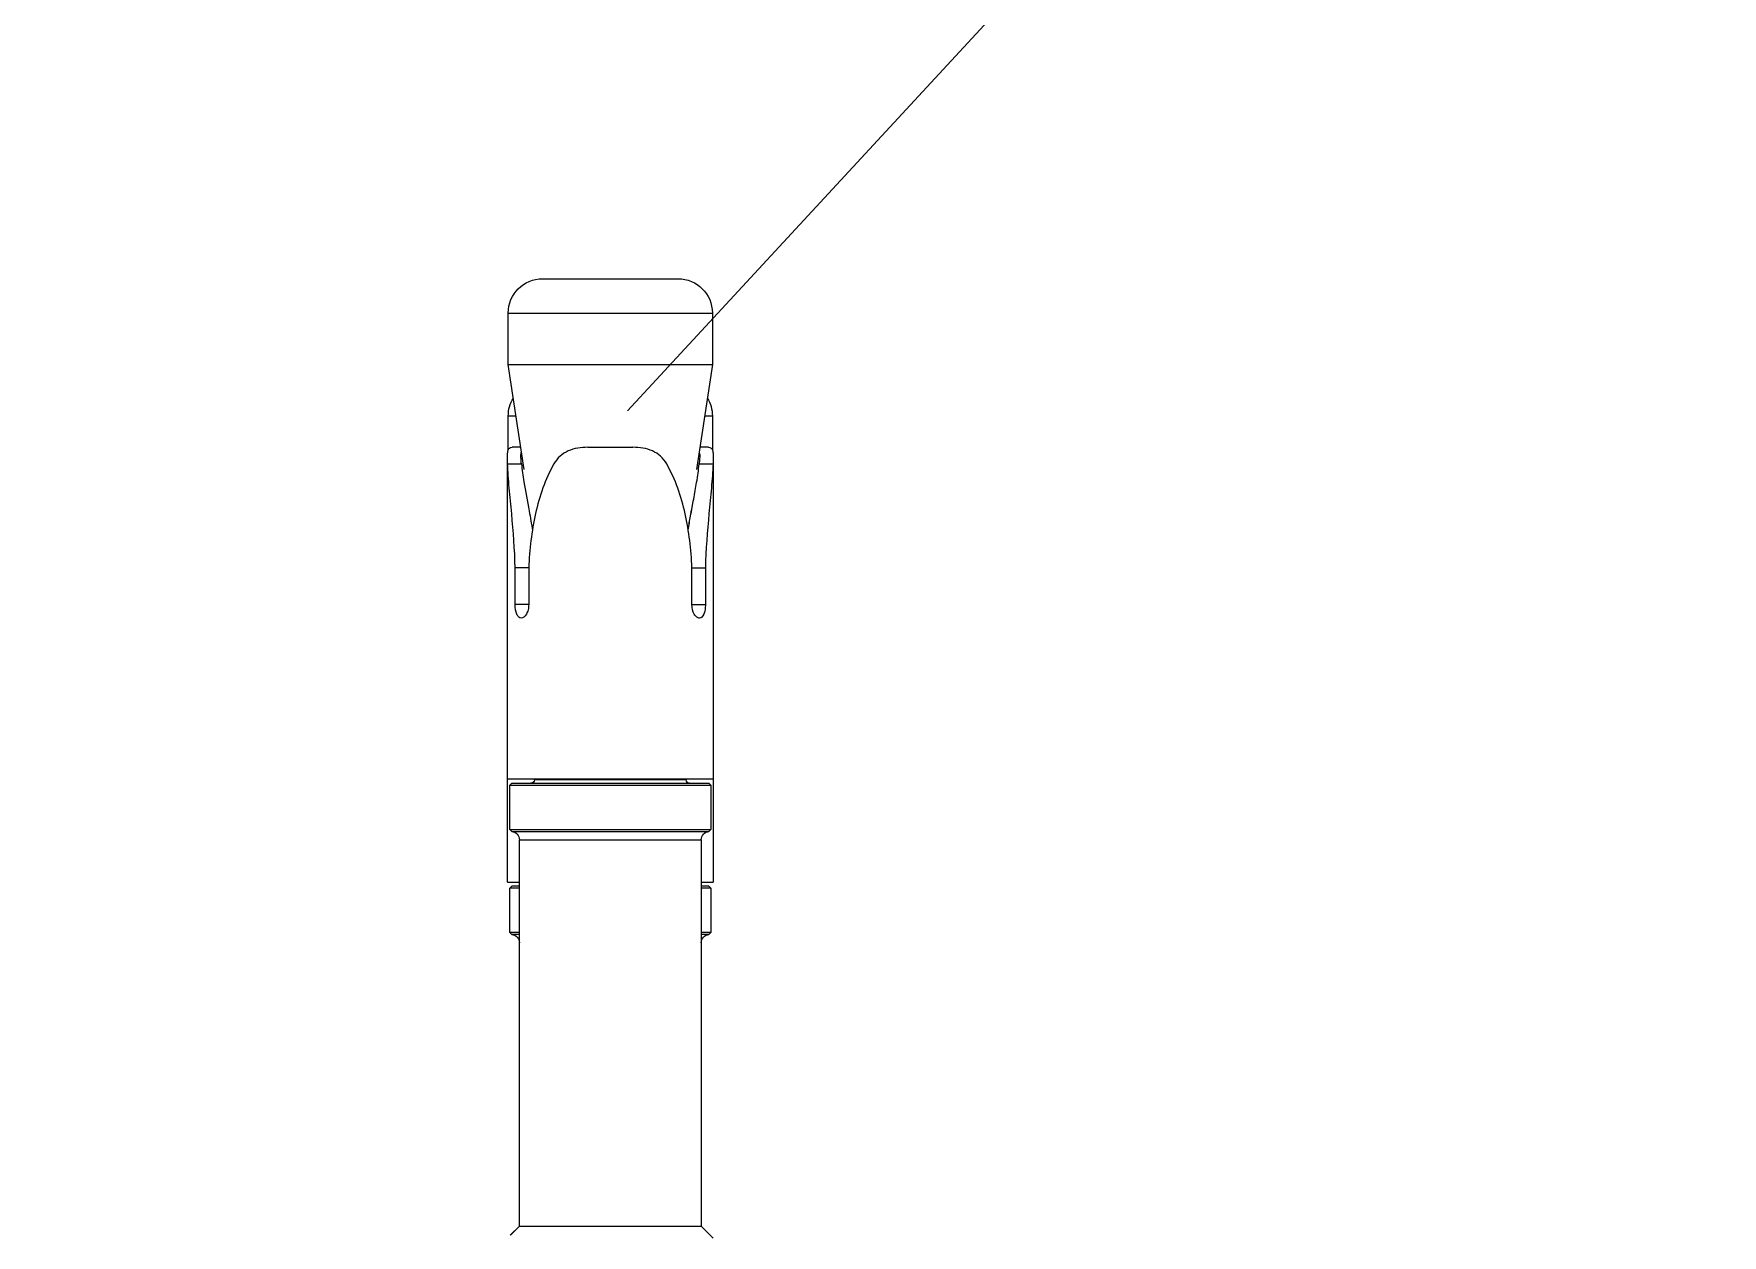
# Model space of a CAD drawing. Extents: x -976302 to -776254, y 5665 to 231437.
# Drawn here: x -798685.6 to -798190.3, y 82214.6 to 82566.8 of the extents above; entities that cross this region are included whole.
import ezdxf

# ---------------------------------------------------------------- set-up
doc = ezdxf.new("R2010")
doc.units = 0
doc.header["$LTSCALE"] = 1000
doc.header["$MEASUREMENT"] = 0
doc.layers.add('22', color=7, linetype='Continuous')
doc.styles.get("Standard").update_dxf_attribs({"font": 'gbenor.shx', "bigfont": 'gbcbig.shx'})
doc.dimstyles.get("Standard").update_dxf_attribs({"dimscale": 100, "dimtxt": 3.5, "dimasz": 1, "dimexe": 2.5, "dimexo": 3, "dimgap": 1.5, "dimtad": 1, "dimdec": 0, "dimzin": 0, "dimdsep": 46, "dimtxsty": 'Standard', "dimblk": 'ARCHTICK', "dimcen": 0.09, "dimadec": 0, "dimazin": 0, "dimtfac": 1, "dimtdec": 0, "dimtix": 1, "dimtmove": 2, "dimatfit": 3, "dimfxl": 1, "dimtolj": 1, "dimtzin": 0, "dimarcsym": 0})

# ---------------------------------------------------------------- blocks, each defined once
blk = doc.blocks.new('*U19')
at = {"color": 7, "linetype": 'Continuous', "lineweight": 15}
for p, q in [((-15787.376, -17236.385), (-15791.297, -17236.385)), ((-15783.455, -17236.385), (-15787.376, -17236.385)), ((-15793.283, -17238.371), (-15793.283, -17241.349)), ((-15793.283, -17238.371), (-15793.283, -17241.349)), ((-15781.469, -17241.349), (-15781.469, -17238.371)), ((-15781.469, -17241.349), (-15781.469, -17238.371)), ((-15793.283, -17241.349), (-15792.356, -17247.428)), ((-15793.283, -17241.349), (-15792.356, -17247.428)), ((-15787.376, -17241.349), (-15793.283, -17241.349)), ((-15781.469, -17241.349), (-15787.376, -17241.349)), ((-15782.396, -17247.428), (-15781.469, -17241.349)), ((-15782.396, -17247.428), (-15781.469, -17241.349)), ((-15793.283, -17244.329), (-15793.283, -17246.298)), ((-15793.283, -17244.329), (-15793.283, -17246.298)), ((-15781.469, -17246.303), (-15781.469, -17244.329)), ((-15781.469, -17246.303), (-15781.469, -17244.329)), ((-15793.332, -17246.73), (-15793.332, -17265.324)), ((-15793.332, -17246.73), (-15793.332, -17265.324)), ((-15793.061, -17246.139), (-15792.552, -17246.139)), ((-15786.073, -17246.139), (-15788.679, -17246.139)), ((-15782.2, -17246.139), (-15781.691, -17246.139)), ((-15781.42, -17265.324), (-15781.42, -17246.751)), ((-15781.42, -17265.324), (-15781.42, -17246.751)), ((-15792.52, -17247.099), (-15793.323, -17247.099)), ((-15781.429, -17247.099), (-15782.232, -17247.099)), ((-15793.333, -17252.709), (-15793.333, -17271.282)), ((-15793.333, -17252.709), (-15793.333, -17271.282)), ((-15792.881, -17253.113), (-15792.881, -17255.239)), ((-15792.099, -17253.113), (-15792.881, -17253.113)), ((-15792.099, -17255.239), (-15792.099, -17253.113)), ((-15782.653, -17253.113), (-15782.653, -17255.239)), ((-15782.653, -17253.113), (-15781.871, -17253.113)), ((-15781.871, -17255.239), (-15781.871, -17253.113)), ((-15793.332, -17265.324), (-15781.42, -17265.324)), ((-15791.769, -17265.324), (-15791.769, -17265.373)), ((-15791.769, -17265.324), (-15791.769, -17265.373)), ((-15782.983, -17265.373), (-15782.983, -17265.324)), ((-15782.983, -17265.373), (-15782.983, -17265.324)), ((-15781.42, -17271.282), (-15781.42, -17265.324)), ((-15781.42, -17271.282), (-15781.42, -17265.324)), ((-15793.084, -17265.572), (-15793.184, -17265.671)), ((-15793.084, -17265.572), (-15793.184, -17265.671)), ((-15793.184, -17265.671), (-15793.184, -17268.252)), ((-15793.184, -17265.671), (-15793.184, -17268.252)), ((-15787.376, -17265.671), (-15793.184, -17265.671)), ((-15787.376, -17265.572), (-15793.084, -17265.572)), ((-15781.668, -17265.572), (-15787.376, -17265.572)), ((-15781.569, -17265.671), (-15787.376, -17265.671)), ((-15781.569, -17265.671), (-15781.668, -17265.572)), ((-15781.569, -17265.671), (-15781.668, -17265.572)), ((-15781.569, -17268.252), (-15781.569, -17265.671)), ((-15781.569, -17268.252), (-15781.569, -17265.671)), ((-15793.184, -17268.252), (-15793.084, -17268.351)), ((-15793.184, -17268.252), (-15793.084, -17268.351)), ((-15787.376, -17268.252), (-15793.184, -17268.252)), ((-15787.376, -17268.351), (-15793.084, -17268.351)), ((-15781.569, -17268.252), (-15787.376, -17268.252)), ((-15781.668, -17268.351), (-15787.376, -17268.351)), ((-15781.668, -17268.351), (-15781.569, -17268.252)), ((-15781.668, -17268.351), (-15781.569, -17268.252)), ((-15792.638, -17268.848), (-15792.638, -17291.184)), ((-15792.638, -17268.848), (-15792.638, -17291.184)), ((-15782.115, -17291.184), (-15782.115, -17268.848)), ((-15782.115, -17291.184), (-15782.115, -17268.848)), ((-15792.638, -17271.282), (-15793.333, -17271.282)), ((-15781.42, -17271.282), (-15782.115, -17271.282)), ((-15793.084, -17271.53), (-15793.184, -17271.629)), ((-15793.084, -17271.53), (-15793.184, -17271.629)), ((-15793.184, -17271.629), (-15793.184, -17274.211)), ((-15793.184, -17271.629), (-15793.184, -17274.211)), ((-15793.184, -17271.629), (-15792.638, -17271.629)), ((-15793.084, -17271.53), (-15792.638, -17271.53)), ((-15782.115, -17271.53), (-15781.668, -17271.53)), ((-15782.115, -17271.629), (-15781.569, -17271.629)), ((-15781.569, -17271.629), (-15781.668, -17271.53)), ((-15781.569, -17271.629), (-15781.668, -17271.53)), ((-15781.569, -17274.211), (-15781.569, -17271.629)), ((-15781.569, -17274.211), (-15781.569, -17271.629)), ((-15793.184, -17274.211), (-15793.084, -17274.31)), ((-15793.184, -17274.211), (-15793.084, -17274.31)), ((-15793.184, -17274.211), (-15792.638, -17274.211)), ((-15782.115, -17274.211), (-15781.569, -17274.211)), ((-15781.668, -17274.31), (-15781.569, -17274.211)), ((-15781.668, -17274.31), (-15781.569, -17274.211)), ((-15793.084, -17274.31), (-15792.638, -17274.31)), ((-15792.638, -17274.806), (-15792.638, -17291.184)), ((-15792.638, -17274.806), (-15792.638, -17291.184)), ((-15782.115, -17274.31), (-15781.668, -17274.31)), ((-15792.638, -17291.184), (-15793.332, -17291.879)), ((-15792.638, -17291.184), (-15793.332, -17291.879)), ((-15787.376, -17291.184), (-15792.638, -17291.184)), ((-15782.115, -17291.184), (-15787.376, -17291.184)), ((-15781.599, -17291.7), (-15782.115, -17291.184)), ((-15781.588, -17291.711), (-15782.115, -17291.184))]:
    blk.add_line(p, q, dxfattribs=at)
at = {"color": 8, "linetype": 'Continuous', "lineweight": 15}
for p, q in [((-15787.376, -17238.371), (-15793.283, -17238.371)), ((-15781.469, -17238.371), (-15787.376, -17238.371)), ((-15793.283, -17244.329), (-15792.828, -17244.329)), ((-15781.924, -17244.329), (-15781.469, -17244.329)), ((-15792.099, -17255.239), (-15792.881, -17255.239)), ((-15782.653, -17255.239), (-15781.871, -17255.239)), ((-15791.769, -17265.373), (-15787.376, -17265.373)), ((-15787.376, -17265.373), (-15782.983, -17265.373)), ((-15787.376, -17268.848), (-15792.638, -17268.848)), ((-15782.115, -17268.848), (-15787.376, -17268.848))]:
    blk.add_line(p, q, dxfattribs=at)
at = {"color": 7, "linetype": 'Continuous', "lineweight": 15}
for centre, radius, start, end in [((-15791.297, -17238.371), 1.985, 90, 180), ((-15783.455, -17238.371), 1.985, 0, 90), ((-15791.297, -17244.329), 1.985, 148.33349, 180), ((-15783.455, -17244.329), 1.985, 360, 31.65925), ((-15791.967, -17265.373), 0.199, 270, 0), ((-15782.785, -17265.373), 0.199, 180, 270), ((-15793.139, -17268.85), 0.501, 0.24178, 83.73264), ((-15781.613, -17268.85), 0.501, 96.26736, 179.75822), ((-15793.139, -17274.808), 0.501, 0.24178, 83.73264), ((-15781.613, -17274.808), 0.501, 96.26736, 179.75822)]:
    blk.add_arc(centre, radius, start, end, dxfattribs=at)
for points, knots in [([(-15793.061, -17246.139), (-15793.122, -17246.139), (-15793.172, -17246.153), (-15793.252, -17246.22), (-15793.282, -17246.274), (-15793.321, -17246.428), (-15793.33, -17246.529), (-15793.334, -17246.781), (-15793.329, -17246.928), (-15793.323, -17247.099)], [0, 0, 0, 0, 0.25, 0.25, 0.5, 0.5, 0.75, 0.75, 1, 1, 1, 1]), ([(-15793.061, -17246.139), (-15793.122, -17246.139), (-15793.172, -17246.153), (-15793.252, -17246.22), (-15793.282, -17246.274), (-15793.321, -17246.428), (-15793.33, -17246.529), (-15793.334, -17246.781), (-15793.329, -17246.928), (-15793.323, -17247.099)], [0, 0, 0, 0, 0.25, 0.25, 0.5, 0.5, 0.75, 0.75, 1, 1, 1, 1]), ([(-15792.509, -17246.425), (-15792.519, -17246.446), (-15792.568, -17246.545), (-15792.548, -17246.803), (-15792.525, -17247.045), (-15792.52, -17247.099)], [0, 0, 0, 0, 0.176064, 0.81645, 1, 1, 1, 1]), ([(-15792.509, -17246.425), (-15792.519, -17246.446), (-15792.568, -17246.545), (-15792.548, -17246.803), (-15792.525, -17247.045), (-15792.52, -17247.099)], [0, 0, 0, 0, 0.176064, 0.81645, 1, 1, 1, 1]), ([(-15790.641, -17247.099), (-15790.544, -17246.928), (-15790.426, -17246.781), (-15790.144, -17246.529), (-15789.985, -17246.428), (-15789.64, -17246.274), (-15789.455, -17246.221), (-15789.076, -17246.154), (-15788.879, -17246.139), (-15788.679, -17246.139)], [0, 0, 0, 0, 0.25, 0.25, 0.5, 0.5, 0.75, 0.75, 1, 1, 1, 1]), ([(-15790.641, -17247.099), (-15790.544, -17246.928), (-15790.426, -17246.781), (-15790.144, -17246.529), (-15789.985, -17246.428), (-15789.64, -17246.274), (-15789.455, -17246.221), (-15789.076, -17246.154), (-15788.879, -17246.139), (-15788.679, -17246.139)], [0, 0, 0, 0, 0.25, 0.25, 0.5, 0.5, 0.75, 0.75, 1, 1, 1, 1]), ([(-15786.073, -17246.139), (-15785.873, -17246.139), (-15785.678, -17246.153), (-15785.299, -17246.22), (-15785.113, -17246.274), (-15784.768, -17246.428), (-15784.608, -17246.529), (-15784.327, -17246.781), (-15784.208, -17246.928), (-15784.111, -17247.099)], [0, 0, 0, 0, 0.25, 0.25, 0.5, 0.5, 0.75, 0.75, 1, 1, 1, 1]), ([(-15786.073, -17246.139), (-15785.873, -17246.139), (-15785.678, -17246.153), (-15785.299, -17246.22), (-15785.113, -17246.274), (-15784.768, -17246.428), (-15784.608, -17246.529), (-15784.327, -17246.781), (-15784.208, -17246.928), (-15784.111, -17247.099)], [0, 0, 0, 0, 0.25, 0.25, 0.5, 0.5, 0.75, 0.75, 1, 1, 1, 1]), ([(-15782.232, -17247.099), (-15782.224, -17247.018), (-15782.208, -17246.854), (-15782.202, -17246.652), (-15782.209, -17246.496), (-15782.23, -17246.425), (-15782.239, -17246.395)], [0, 0, 0, 0, 0.26471, 0.537899, 0.802448, 1, 1, 1, 1]), ([(-15782.232, -17247.099), (-15782.224, -17247.018), (-15782.208, -17246.854), (-15782.202, -17246.652), (-15782.209, -17246.496), (-15782.23, -17246.425), (-15782.239, -17246.395)], [0, 0, 0, 0, 0.26471, 0.537899, 0.802448, 1, 1, 1, 1]), ([(-15781.429, -17247.099), (-15781.423, -17246.928), (-15781.418, -17246.781), (-15781.422, -17246.529), (-15781.431, -17246.428), (-15781.47, -17246.274), (-15781.499, -17246.221), (-15781.579, -17246.154), (-15781.63, -17246.139), (-15781.691, -17246.139)], [0, 0, 0, 0, 0.25, 0.25, 0.5, 0.5, 0.75, 0.75, 1, 1, 1, 1]), ([(-15781.429, -17247.099), (-15781.423, -17246.928), (-15781.418, -17246.781), (-15781.422, -17246.529), (-15781.431, -17246.428), (-15781.47, -17246.274), (-15781.499, -17246.221), (-15781.579, -17246.154), (-15781.63, -17246.139), (-15781.691, -17246.139)], [0, 0, 0, 0, 0.25, 0.25, 0.5, 0.5, 0.75, 0.75, 1, 1, 1, 1]), ([(-15793.323, -17247.099), (-15793.306, -17247.545), (-15793.269, -17248.009), (-15793.182, -17248.968), (-15793.131, -17249.466), (-15792.989, -17250.996), (-15792.909, -17252.042), (-15792.881, -17253.113)], [0, 0, 0, 0, 0.25, 0.25, 0.5, 0.5, 1, 1, 1, 1]), ([(-15793.323, -17247.099), (-15793.306, -17247.545), (-15793.269, -17248.009), (-15793.182, -17248.968), (-15793.131, -17249.466), (-15792.989, -17250.996), (-15792.909, -17252.042), (-15792.881, -17253.113)], [0, 0, 0, 0, 0.25, 0.25, 0.5, 0.5, 1, 1, 1, 1]), ([(-15791.881, -17250.922), (-15791.927, -17250.652), (-15792.088, -17249.699), (-15792.305, -17248.603), (-15792.459, -17247.621), (-15792.5, -17247.273), (-15792.52, -17247.099)], [0, 0, 0, 0, 0.199627, 0.704408, 0.851844, 1, 1, 1, 1]), ([(-15791.877, -17250.907), (-15791.924, -17250.642), (-15792.032, -17250.04), (-15792.174, -17249.288), (-15792.291, -17248.642), (-15792.377, -17248.139), (-15792.459, -17247.621), (-15792.5, -17247.273), (-15792.52, -17247.099)], [0, 0, 0, 0, 0.197807, 0.449699, 0.576677, 0.703989, 0.851634, 1, 1, 1, 1]), ([(-15792.099, -17253.113), (-15792.053, -17252.04), (-15791.933, -17250.998), (-15791.594, -17249.481), (-15791.453, -17248.98), (-15791.102, -17248.011), (-15790.893, -17247.545), (-15790.641, -17247.099)], [0, 0, 0, 0, 0.5, 0.5, 0.75, 0.75, 1, 1, 1, 1]), ([(-15792.099, -17253.113), (-15792.053, -17252.04), (-15791.933, -17250.998), (-15791.594, -17249.481), (-15791.453, -17248.98), (-15791.102, -17248.011), (-15790.893, -17247.545), (-15790.641, -17247.099)], [0, 0, 0, 0, 0.5, 0.5, 0.75, 0.75, 1, 1, 1, 1]), ([(-15784.111, -17247.099), (-15783.859, -17247.545), (-15783.652, -17248.009), (-15783.303, -17248.968), (-15783.162, -17249.466), (-15782.819, -17250.996), (-15782.699, -17252.042), (-15782.653, -17253.113)], [0, 0, 0, 0, 0.25, 0.25, 0.5, 0.5, 1, 1, 1, 1]), ([(-15784.111, -17247.099), (-15783.859, -17247.545), (-15783.652, -17248.009), (-15783.303, -17248.968), (-15783.162, -17249.466), (-15782.819, -17250.996), (-15782.699, -17252.042), (-15782.653, -17253.113)], [0, 0, 0, 0, 0.25, 0.25, 0.5, 0.5, 1, 1, 1, 1]), ([(-15782.232, -17247.099), (-15782.252, -17247.268), (-15782.291, -17247.606), (-15782.43, -17248.497), (-15782.642, -17249.606), (-15782.813, -17250.577), (-15782.88, -17250.957)], [0, 0, 0, 0, 0.14242, 0.285547, 0.720661, 1, 1, 1, 1]), ([(-15782.232, -17247.099), (-15782.252, -17247.268), (-15782.291, -17247.606), (-15782.43, -17248.497), (-15782.642, -17249.606), (-15782.813, -17250.577), (-15782.88, -17250.957)], [0, 0, 0, 0, 0.14242, 0.285547, 0.720661, 1, 1, 1, 1]), ([(-15781.871, -17253.113), (-15781.843, -17252.04), (-15781.763, -17250.998), (-15781.622, -17249.481), (-15781.571, -17248.98), (-15781.483, -17248.011), (-15781.446, -17247.545), (-15781.429, -17247.099)], [0, 0, 0, 0, 0.5, 0.5, 0.75, 0.75, 1, 1, 1, 1]), ([(-15781.871, -17253.113), (-15781.843, -17252.04), (-15781.763, -17250.998), (-15781.622, -17249.481), (-15781.571, -17248.98), (-15781.483, -17248.011), (-15781.446, -17247.545), (-15781.429, -17247.099)], [0, 0, 0, 0, 0.5, 0.5, 0.75, 0.75, 1, 1, 1, 1]), ([(-15792.881, -17255.239), (-15792.881, -17255.342), (-15792.873, -17255.444), (-15792.842, -17255.633), (-15792.819, -17255.72), (-15792.728, -17255.936), (-15792.637, -17256.02), (-15792.484, -17256.021), (-15792.43, -17256), (-15792.327, -17255.922), (-15792.278, -17255.865), (-15792.151, -17255.646), (-15792.099, -17255.446), (-15792.099, -17255.239)], [0, 0, 0, 0, 0.125, 0.125, 0.25, 0.25, 0.5, 0.5, 0.625, 0.625, 0.75, 0.75, 1, 1, 1, 1]), ([(-15792.881, -17255.239), (-15792.881, -17255.342), (-15792.873, -17255.444), (-15792.842, -17255.633), (-15792.819, -17255.72), (-15792.728, -17255.936), (-15792.637, -17256.02), (-15792.484, -17256.021), (-15792.43, -17256), (-15792.327, -17255.922), (-15792.278, -17255.865), (-15792.151, -17255.646), (-15792.099, -17255.446), (-15792.099, -17255.239)], [0, 0, 0, 0, 0.125, 0.125, 0.25, 0.25, 0.5, 0.5, 0.625, 0.625, 0.75, 0.75, 1, 1, 1, 1]), ([(-15782.653, -17255.239), (-15782.653, -17255.342), (-15782.641, -17255.444), (-15782.593, -17255.633), (-15782.558, -17255.72), (-15782.433, -17255.936), (-15782.32, -17256.02), (-15782.167, -17256.021), (-15782.118, -17256), (-15782.032, -17255.922), (-15781.994, -17255.865), (-15781.902, -17255.646), (-15781.871, -17255.446), (-15781.871, -17255.239)], [0, 0, 0, 0, 0.125, 0.125, 0.25, 0.25, 0.5, 0.5, 0.625, 0.625, 0.75, 0.75, 1, 1, 1, 1]), ([(-15782.653, -17255.239), (-15782.653, -17255.342), (-15782.641, -17255.444), (-15782.593, -17255.633), (-15782.558, -17255.72), (-15782.433, -17255.936), (-15782.32, -17256.02), (-15782.167, -17256.021), (-15782.118, -17256), (-15782.032, -17255.922), (-15781.994, -17255.865), (-15781.902, -17255.646), (-15781.871, -17255.446), (-15781.871, -17255.239)], [0, 0, 0, 0, 0.125, 0.125, 0.25, 0.25, 0.5, 0.5, 0.625, 0.625, 0.75, 0.75, 1, 1, 1, 1])]:
    blk.add_open_spline(points, degree=3, knots=knots, dxfattribs=at)
blk = doc.blocks.new('_ArchTick')
at = {"color": 0, "linetype": 'ByBlock', "const_width": 0.4}
blk.add_lwpolyline([(-0.5, -0.5), (0.5, 0.5)], dxfattribs=at)

msp = doc.modelspace()

# ---------------------------------------------------------------- linework, layer by layer
at = {"layer": '22'}
msp.add_lwpolyline([(-798511.45, 82456.22), (-798077.34, 82925.55)], dxfattribs=at)
msp.add_lwpolyline([(-798511.45, 82456.22), (-798077.34, 82925.55)], dxfattribs=at)

# ---------------------------------------------------------------- block references
at = {"xscale": -5.068799998611212, "yscale": 5.068799999542534, "zscale": 5.068800000000002}
msp.add_blockref('*U19', (-878539.54, 169862.78), dxfattribs=at)
msp.add_blockref('*U19', (-878539.54, 169862.78), dxfattribs=at)

# ---------------------------------------------------------------- leaders
at = {"layer": '22'}
msp.add_leader([(-798578.92, 81815.81), (-799411.53, 82557.39)], dimstyle='Standard', override={"dimgap": 100, "dimtad": 0}, dxfattribs=at)

doc.saveas('drawing.dxf')
